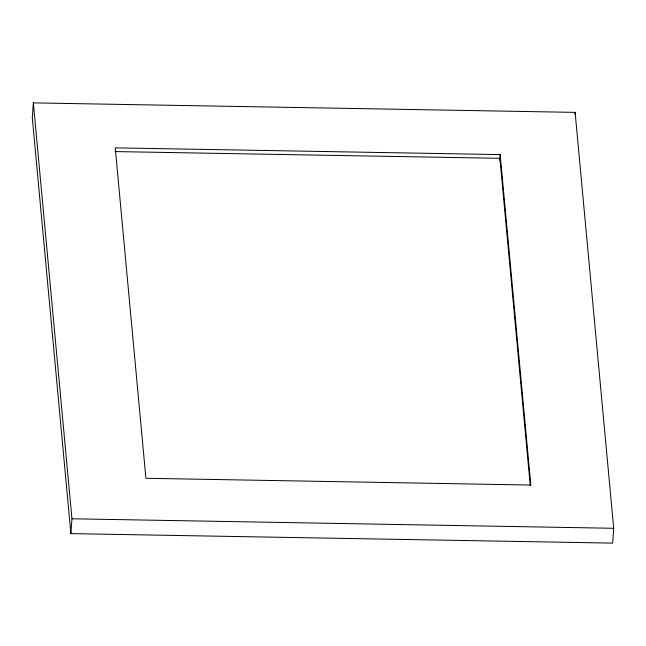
<?xml version="1.0" encoding="UTF-8"?>
<svg xmlns="http://www.w3.org/2000/svg" width="646" height="646" viewBox="0 0 646 646"><rect width="100%" height="100%" fill="white"/><g stroke="black" fill="none" stroke-linecap="round" stroke-linejoin="round"><path stroke-width="0.97" d="M33.358 102.884L32.3 117.709L70.882 533.62L612.642 543.116L613.7 528.291L575.118 112.38L33.358 102.884L71.948 518.786L70.882 533.62M499.77 160.168L500.165 154.604L115.254 147.861L145.907 478.298L530.826 485.049L500.165 154.604M574.972 114.358L575.118 112.38M114.988 151.568L499.907 158.318L530.277 485.744M71.948 518.786L613.7 528.291"/></g></svg>
